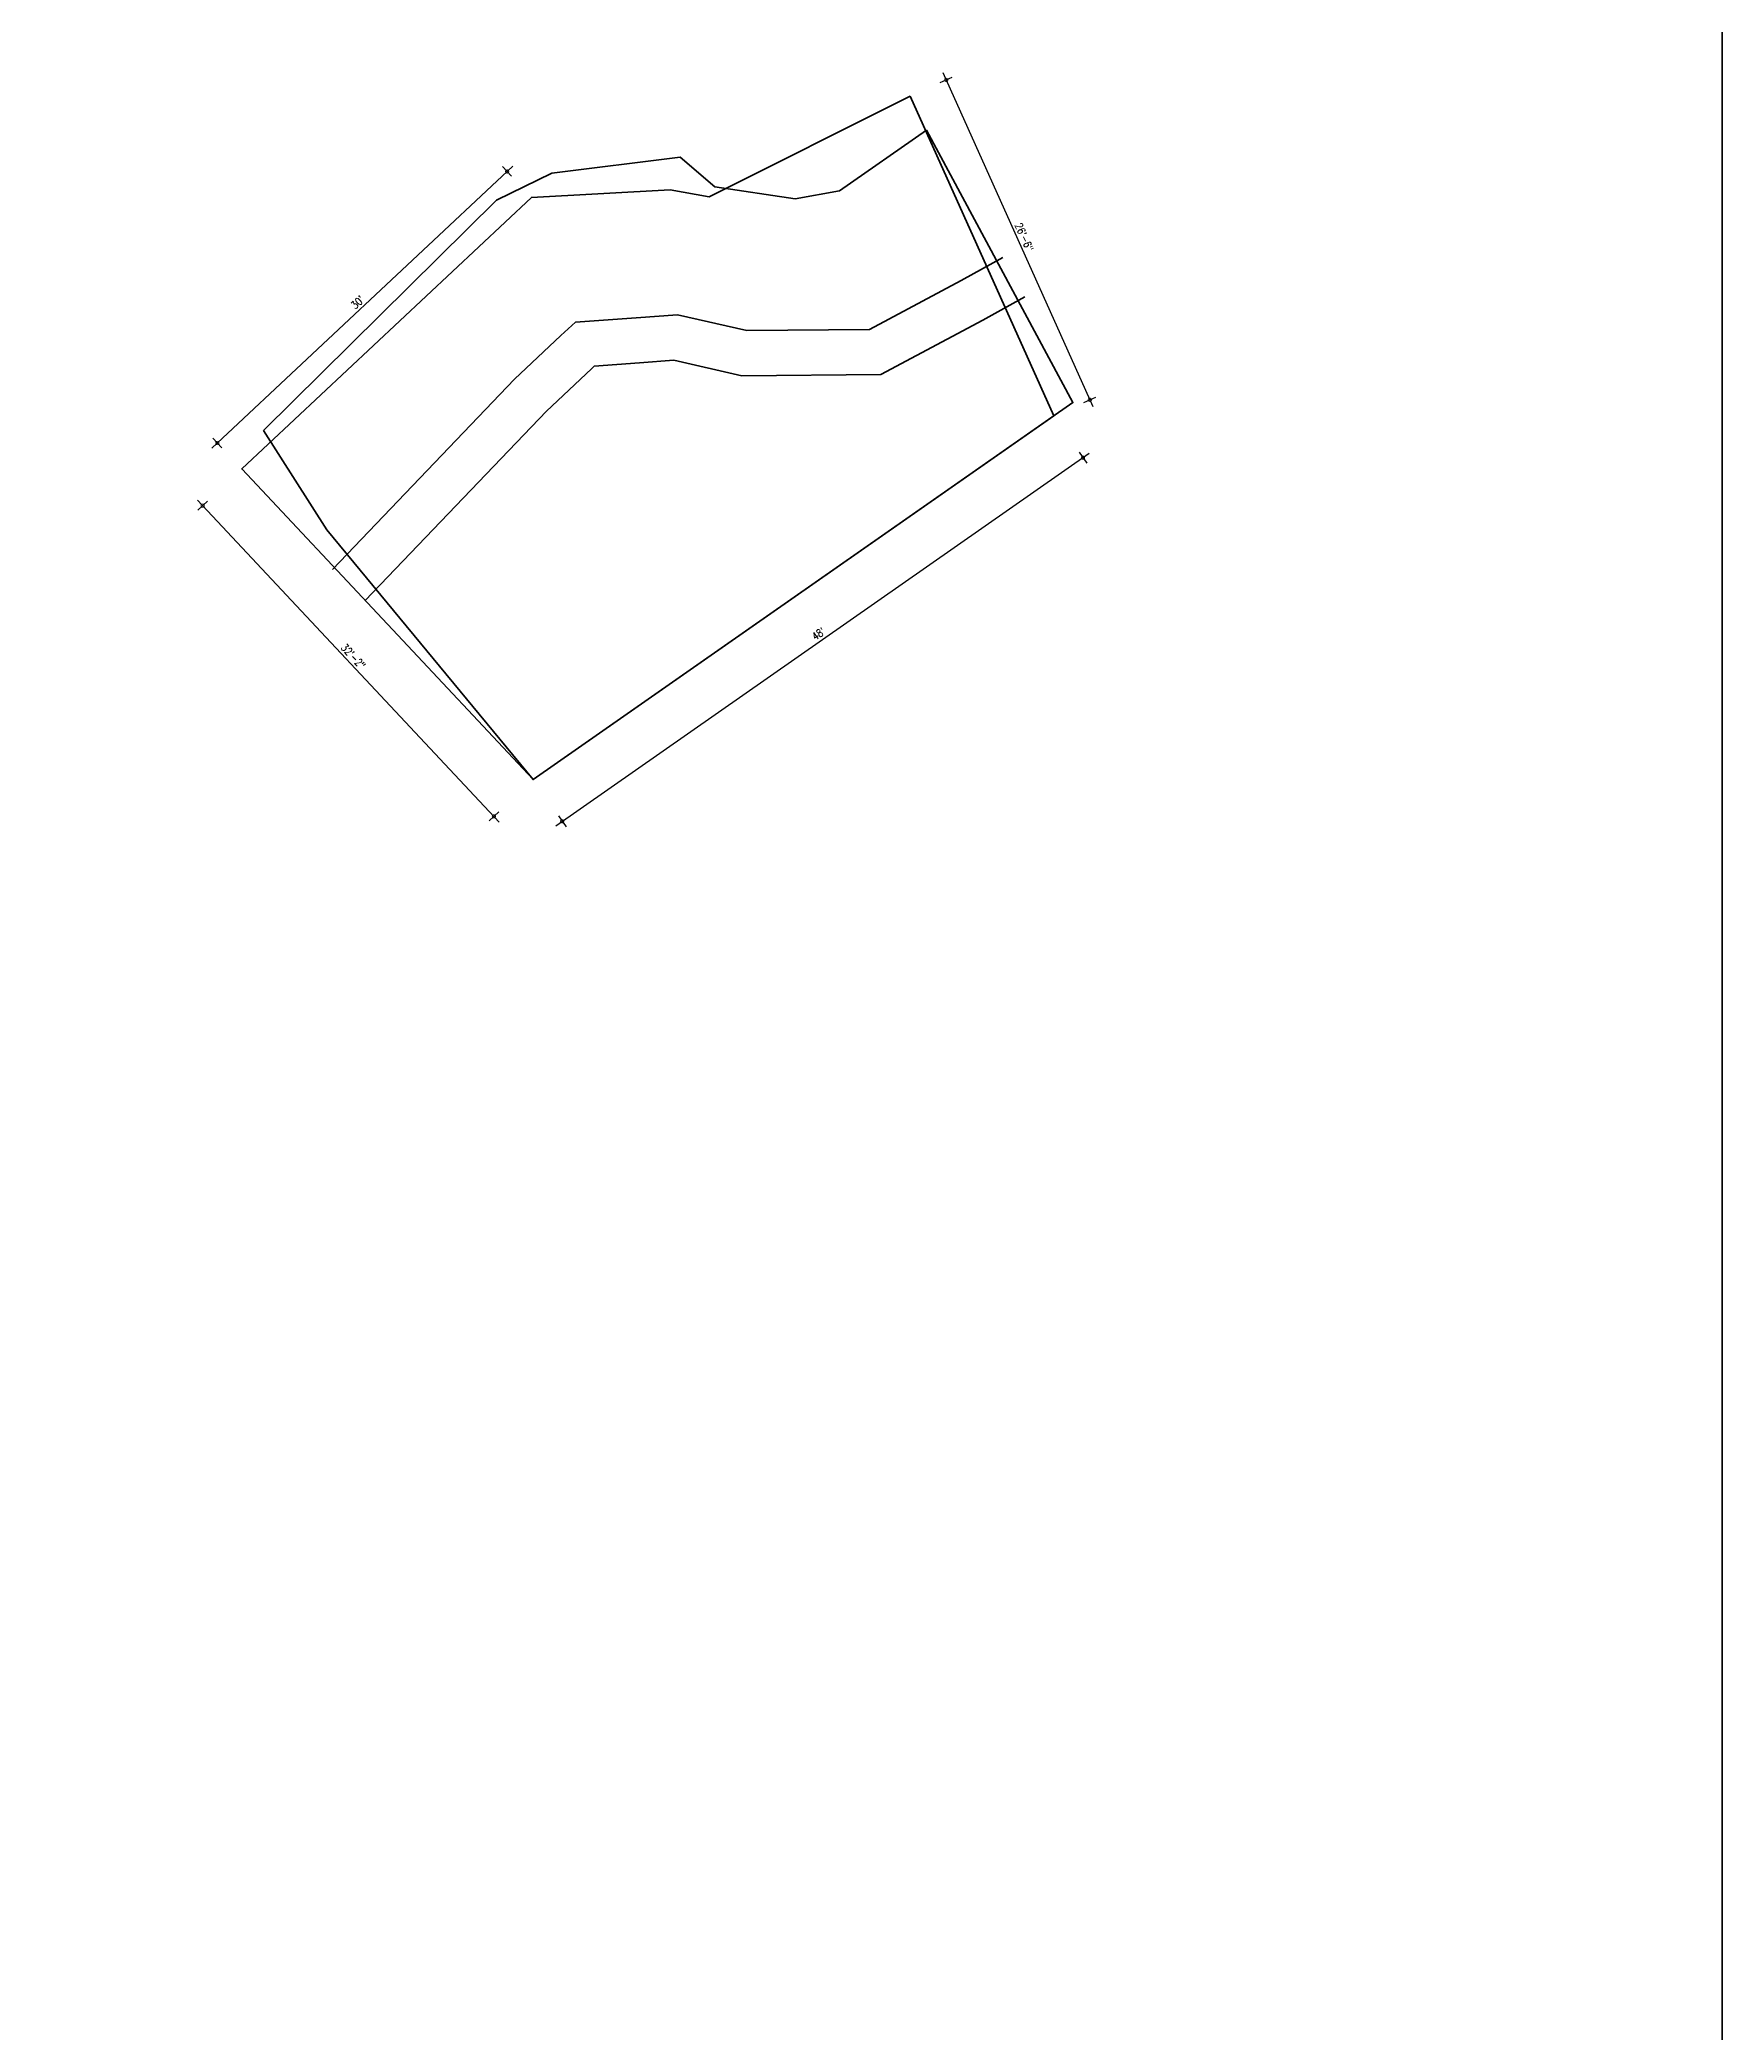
# Model space of a CAD drawing. Header units: inches. Extents: x 352533 to 378079, y -36324 to -23949.
# Drawn here: x 364160 to 365685, y -29585 to -27778 of the extents above; entities that cross this region are included whole.
import ezdxf

# ---------------------------------------------------------------- set-up
doc = ezdxf.new("R2010")
doc.units = ezdxf.units.IN
doc.header["$LTSCALE"] = 2
doc.header["$MEASUREMENT"] = 0
doc.header["$PDMODE"] = 34
doc.layers.get('0').update_dxf_attribs({"linetype": 'CONTINUOUS'})
doc.layers.get('DEFPOINTS').update_dxf_attribs({"color": 141, "linetype": 'CONTINUOUS'})
doc.layers.add('door', color=20, linetype='CONTINUOUS', lineweight=35)
doc.styles.add('ROMANS', font='Romans.shx', dxfattribs={"width": 0.8})
doc.dimstyles.new('8 SCALE', dxfattribs={"dimscale": 0, "dimtxt": 7, "dimasz": 6, "dimexe": 6, "dimexo": 2, "dimgap": 2, "dimtad": 1, "dimdec": 0, "dimzin": 0, "dimdsep": 46, "dimlunit": 4, "dimtxsty": 'ROMANS', "dimblk": 'DOTSMALL', "dimcen": 0, "dimdle": 7, "dimclrd": 8, "dimclre": 8, "dimclrt": 3, "dimadec": 0, "dimazin": 0, "dimtfac": 1, "dimtdec": 0, "dimtofl": 0, "dimtmove": 2, "dimatfit": 3, "dimfxl": 6, "dimfxlon": 1, "dimtolj": 1, "dimtzin": 0, "dimarcsym": 0})

# ---------------------------------------------------------------- blocks, each defined once
blk = doc.blocks.new('_DOTSMALL')
at = {"color": 0, "linetype": 'ByBlock', "const_width": 0.5}
blk.add_lwpolyline([(-0.0625, 0, 1), (0.0625, 0, 1)], format="xyb", close=True, dxfattribs=at)
blk = doc.blocks.new('*D177')
at = {"layer": 'DEFPOINTS', "color": 0, "ltscale": 0.5, "transparency": 16777216}
for p in [(364981.5, -27814.8), (364948.9, -27829.5), (365079.1, -28119.6)]:
    blk.add_point(p, dxfattribs=at)
at = {"layer": 'door', "color": 8, "lineweight": -2, "ltscale": 0.5, "transparency": 16777216}
for p, q in [((364976, -27817.3), (364987, -27812.4)), ((365114.6, -28111.3), (364978.6, -27808.4)), ((365106.2, -28107.4), (365117.2, -28102.5))]:
    blk.add_line(p, q, dxfattribs=at)
at = {"layer": 'door', "color": 8, "lineweight": -2, "ltscale": 0.5, "transparency": 16777216, "xscale": 6, "yscale": 6, "zscale": 6}
for p, rotation in [((364981.5, -27814.8), 114.1741284800148), ((365111.7, -28104.9), 294.1741284800148)]:
    blk.add_blockref('_DOTSMALL', p, dxfattribs=dict(at, rotation=rotation))
at = {"layer": 'door', "color": 3, "ltscale": 0.5, "transparency": 16777216, "insert": (365052.2, -27957.4), "char_height": 7, "attachment_point": 5, "rotation": 294.1741, "style": 'ROMANS'}
blk.add_mtext('\\A1;26\'-6"', dxfattribs=at)
blk = doc.blocks.new('*D178')
at = {"layer": 'DEFPOINTS', "color": 0, "ltscale": 0.5, "transparency": 16777216}
for p in [(365079.1, -28119.6), (365105.5, -28157.4), (364606.9, -28449.4)]:
    blk.add_point(p, dxfattribs=at)
at = {"layer": 'door', "color": 8, "lineweight": -2, "ltscale": 0.5, "transparency": 16777216}
for p, q in [((364627.5, -28491.2), (365111.2, -28153.3)), ((365102, -28152.4), (365108.9, -28162.3)), ((364629.8, -28482.2), (364636.7, -28492.1))]:
    blk.add_line(p, q, dxfattribs=at)
at = {"layer": 'door', "color": 8, "lineweight": -2, "ltscale": 0.5, "transparency": 16777216, "xscale": 6, "yscale": 6, "zscale": 6}
for p, rotation in [((365105.5, -28157.4), 34.92946649073119), ((364633.2, -28487.1), 214.9294664907312)]:
    blk.add_blockref('_DOTSMALL', p, dxfattribs=dict(at, rotation=rotation))
at = {"layer": 'door', "color": 3, "ltscale": 0.5, "transparency": 16777216, "insert": (364865.8, -28317.2), "char_height": 7, "attachment_point": 5, "rotation": 34.9295, "style": 'ROMANS'}
blk.add_mtext("\\A1;48'", dxfattribs=at)
blk = doc.blocks.new('*D179')
at = {"layer": 'DEFPOINTS', "color": 0, "ltscale": 0.5, "transparency": 16777216}
for p in [(364342.7, -28167.6), (364606.9, -28449.4), (364571.3, -28482.7)]:
    blk.add_point(p, dxfattribs=at)
at = {"layer": 'door', "color": 8, "lineweight": -2, "ltscale": 0.5, "transparency": 16777216}
for p, q in [((364302.4, -28195.8), (364576.1, -28487.8)), ((364311.5, -28196.8), (364302.8, -28205)), ((364575.7, -28478.6), (364567, -28486.8))]:
    blk.add_line(p, q, dxfattribs=at)
at = {"layer": 'door', "color": 8, "lineweight": -2, "ltscale": 0.5, "transparency": 16777216, "xscale": 6, "yscale": 6, "zscale": 6}
for p, rotation in [((364307.2, -28200.9), 133.1550804956188), ((364571.3, -28482.7), 313.1550804956188)]:
    blk.add_blockref('_DOTSMALL', p, dxfattribs=dict(at, rotation=rotation))
at = {"layer": 'door', "color": 3, "ltscale": 0.5, "transparency": 16777216, "insert": (364443.8, -28337.6), "char_height": 7, "attachment_point": 5, "rotation": 313.1551, "style": 'ROMANS'}
blk.add_mtext('\\A1;32\'-2"', dxfattribs=at)
blk = doc.blocks.new('*D180')
at = {"layer": 'DEFPOINTS', "color": 0, "ltscale": 0.5, "transparency": 16777216}
for p in [(364605.3, -27921.4), (364320.6, -28144.1), (364342.7, -28167.6)]:
    blk.add_point(p, dxfattribs=at)
at = {"layer": 'door', "color": 8, "lineweight": -2, "ltscale": 0.5, "transparency": 16777216}
for p, q in [((364588.4, -27893.1), (364315.5, -28148.9)), ((364587.4, -27902.2), (364579.2, -27893.5)), ((364324.7, -28148.5), (364316.5, -28139.7))]:
    blk.add_line(p, q, dxfattribs=at)
at = {"layer": 'door', "color": 8, "lineweight": -2, "ltscale": 0.5, "transparency": 16777216, "xscale": 6, "yscale": 6, "zscale": 6}
for p, rotation in [((364583.3, -27897.9), 43.15508049561583), ((364320.6, -28144.1), 223.1550804956159)]:
    blk.add_blockref('_DOTSMALL', p, dxfattribs=dict(at, rotation=rotation))
at = {"layer": 'door', "color": 3, "ltscale": 0.5, "transparency": 16777216, "insert": (364447.7, -28016.5), "char_height": 7, "attachment_point": 5, "rotation": 43.1551, "style": 'ROMANS'}
blk.add_mtext("\\A1;30'", dxfattribs=at)

msp = doc.modelspace()

# ---------------------------------------------------------------- linework, layer by layer
at = {"layer": 'door', "ltscale": 0.5}
for points in [[(352533.04, -26590.7), (365685.1, -26590.7), (365685.1, -32468), (352533.04, -32468)], [(364362.24, -28132.89), (364419.85, -28222.75), (364606.87, -28449.38), (365096.41, -28107.49), (364963.46, -27860.52), (364884.81, -27915.35), (364844.4, -27922.67), (364771.59, -27911.69), (364740.14, -27885), (364623.94, -27899.33), (364573.8, -27923.86)]]:
    msp.add_lwpolyline(points, close=True, dxfattribs=at)
at = {"layer": 'door', "color": 41, "ltscale": 0.5, "true_color": 0xf4ee51}
msp.add_lwpolyline([(364948.88, -27829.46), (364766.56, -27920.98), (364731.12, -27914.62), (364605.31, -27921.38), (364342.68, -28167.61), (364606.87, -28449.38), (365079.1, -28119.58)], close=True, dxfattribs=at)
at = {"layer": 'door', "ltscale": 0.5}
for points in [[(364425.04, -28258.71), (364589.98, -28086.27), (364631.9, -28046.57), (364645.3, -28034.54), (364700.18, -28030.51), (364737.66, -28027.76), (364800.63, -28042.03), (364911.83, -28041.11), (364995, -27996.86), (365032.76, -27975.74)], [(364454.67, -28287.05), (364618.91, -28115.34), (364659.69, -28076.72), (364662.26, -28074.41), (364703.19, -28071.4), (364734.57, -28069.1), (364796.21, -28083.07), (364922.22, -28082.03), (365014.64, -28032.85), (365052.77, -28011.52)]]:
    msp.add_lwpolyline(points, dxfattribs=at)

# ---------------------------------------------------------------- dimensions: what is measured, and where the dimension line sits
for p1, p2, distance, picture, middle in [((365079.1, -28119.58), (364948.88, -27829.46), -35.75, '*D177', (365052.23, -27957.35)), ((364605.31, -27921.38), (364342.68, -28167.61), -32.22, '*D180', (364447.74, -28016.49)), ((364606.87, -28449.38), (365079.1, -28119.58), -46.07, '*D178', (364865.83, -28317.19)), ((364342.68, -28167.61), (364606.87, -28449.38), -48.69, '*D179', (364443.75, -28337.58))]:
    dim = msp.add_aligned_dim(p1=p1, p2=p2, distance=distance, dimstyle='8 SCALE', override={"dimscale": 1}, dxfattribs=at)
    dim.commit()
    dim.dimension.update_dxf_attribs({"geometry": picture, "text_midpoint": middle})

doc.saveas('drawing.dxf')
